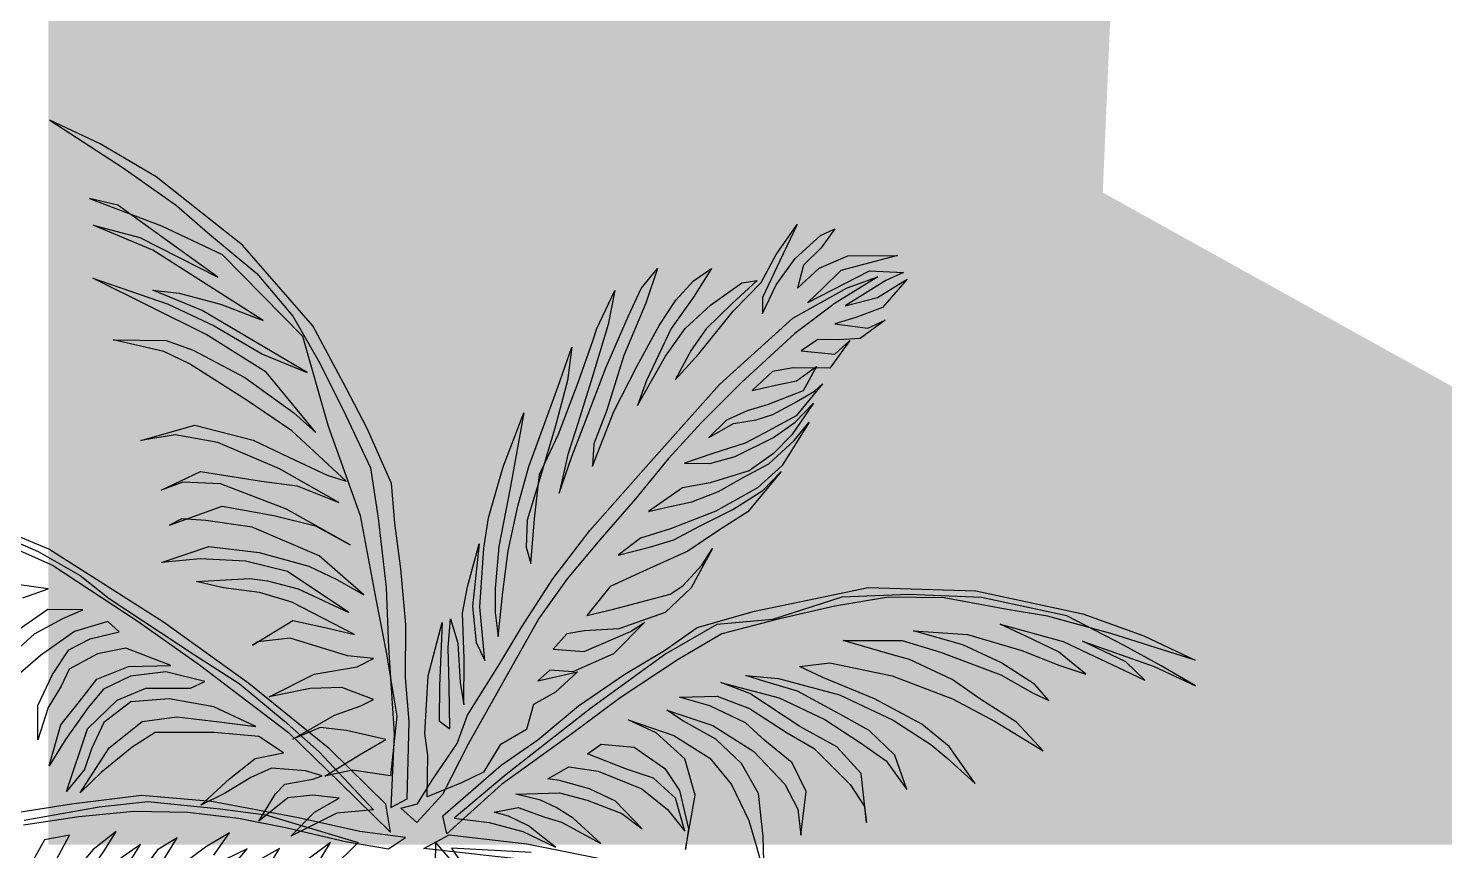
# Model space of a CAD drawing. Header units: millimetres. Extents: x 2508 to 2607, y 837 to 997.
# Drawn here: x 2538.617 to 2541.896, y 841.646 to 843.55 of the extents above; entities that cross this region are included whole.
import ezdxf

# ---------------------------------------------------------------- set-up
doc = ezdxf.new("R2010")
doc.units = ezdxf.units.MM
doc.layers.add('pergolas', color=24, linetype='Continuous')
doc.layers.add('PISO EST', color=250, linetype='Continuous', lineweight=0)

# ---------------------------------------------------------------- blocks, each defined once
blk = doc.blocks.new('A-19')
at = {"color": 1}
for points in [[(0.0015, 0.0278), (-0.0009, 0.1149), (0.0033, 0.1653), (0.003, 0.2253), (0.0087, 0.2883), (0.0156, 0.3399), (0.0192, 0.3846), (0.0468, 0.4471), (0.0704, 0.4926), (0.1082, 0.5631), (0.1877, 0.6544), (0.2856, 0.7318), (0.3487, 0.7691), (0.4059, 0.796), (0.3228, 0.7418), (0.2623, 0.6993), (0.2272, 0.6687), (0.1717, 0.6222), (0.131, 0.5739), (0.1002, 0.5207), (0.071, 0.4617), (0.0431, 0.4023), (0.0344, 0.3455), (0.0252, 0.267), (0.0228, 0.1992), (0.0162, 0.1014), (0.02, 0.0183), (0.0015, 0.0278), (0.0015, 0.0278)], [(-0.1021, 0.179), (-0.1281, 0.2227), (-0.1634, 0.277), (-0.2052, 0.3315), (-0.2743, 0.4096), (-0.3519, 0.4967), (-0.4346, 0.5717), (-0.4961, 0.6061), (-0.531, 0.6187), (-0.4825, 0.5889), (-0.4372, 0.5543), (-0.3767, 0.499), (-0.3316, 0.4536), (-0.2943, 0.4131), (-0.2566, 0.3674), (-0.2163, 0.3208), (-0.1795, 0.2769), (-0.1474, 0.2318), (-0.0676, 0.0899), (-0.0385, 0.0327), (-0.0096, 0.0011), (0.0086, 0.0172), (-0.01, 0.0224), (-0.0268, 0.0489), (-0.055, 0.0905), (-0.0668, 0.1225), (-0.1021, 0.179), (-0.1021, 0.179)], [(0.0257, 0.022), (0.0889, 0.0841), (0.1807, 0.1586), (0.2771, 0.2277), (0.4069, 0.3105), (0.5049, 0.3513), (0.6099, 0.3954), (0.6794, 0.4121), (0.7275, 0.4219), (0.7794, 0.4281), (0.7229, 0.4089), (0.6345, 0.3888), (0.5741, 0.371), (0.4729, 0.3233), (0.4026, 0.2923), (0.3058, 0.2284), (0.2364, 0.1795), (0.1359, 0.1031), (0.0776, 0.0465), (0.0202, -0.0096), (0.0257, 0.022), (0.0257, 0.022)], [(-0.039, 0.0087), (-0.1047, 0.0659), (-0.1462, 0.0947), (-0.1923, 0.1332), (-0.2446, 0.1688), (-0.2897, 0.1959), (-0.3265, 0.2216), (-0.3913, 0.2404), (-0.4424, 0.2508), (-0.5199, 0.2669), (-0.6418, 0.2632), (-0.763, 0.2372), (-0.8318, 0.2123), (-0.8899, 0.1849), (-0.7944, 0.2149), (-0.723, 0.2346), (-0.6771, 0.2422), (-0.6059, 0.2554), (-0.5428, 0.2561), (-0.4821, 0.246), (-0.4181, 0.2311), (-0.3545, 0.2148), (-0.3051, 0.1854), (-0.2396, 0.1421), (-0.1848, 0.1013), (-0.1052, 0.0442), (-0.0434, -0.0116), (-0.039, 0.0087), (-0.039, 0.0087)], [(0.0228, -0.0288), (0.0033, -0.0157), (0.0551, -0.0089), (0.1244, 0.0065), (0.2228, 0.0249), (0.3021, 0.0316), (0.3811, 0.022), (0.4649, 0.0086)], [(0.4357, -0.0015), (0.3728, 0.0078), (0.3107, 0.014), (0.2496, 0.0129), (0.1922, 0.006), (0.1373, -0.005), (0.0714, -0.0205), (0.0228, -0.0288), (0.0228, -0.0288)], [(-0.046, -0.0129), (-0.1337, -0.023), (-0.2487, -0.0461), (-0.3646, -0.076), (-0.5106, -0.1245), (-0.6036, -0.1737), (-0.7053, -0.227), (-0.7619, -0.2688), (-0.7997, -0.3006), (-0.8383, -0.3371), (-0.7871, -0.3043), (-0.715, -0.2499), (-0.6637, -0.2149), (-0.5616, -0.1668), (-0.4939, -0.1327), (-0.383, -0.0987), (-0.3015, -0.0753), (-0.1777, -0.0459), (-0.0979, -0.0373), (-0.0172, -0.0283), (-0.046, -0.0129), (-0.046, -0.0129)], [(-0.0307, -0.0454), (-0.031, -0.0219), (-0.065, -0.0616)]]:
    blk.add_lwpolyline(points, dxfattribs=at)
at = {"color": 8}
for points in [[(0.0203, 0.0539), (0.0636, 0.0603), (0.0947, 0.0535), (0.0553, 0.0779), (0.0256, 0.0951), (0.0702, 0.1054), (0.0999, 0.1087), (0.1309, 0.0953), (0.0837, 0.1225), (0.0539, 0.1332), (0.0397, 0.1405), (0.0753, 0.154), (0.1114, 0.1528), (0.1577, 0.1435), (0.1069, 0.169), (0.058, 0.1771), (0.0395, 0.1866), (0.0691, 0.1899), (0.134, 0.2097), (0.1704, 0.2054), (0.1764, 0.2018), (0.131, 0.2298), (0.0929, 0.2215), (0.061, 0.214), (0.1319, 0.2506), (0.1687, 0.2615), (0.2093, 0.2667), (0.2403, 0.2738), (0.1795, 0.2774), (0.1594, 0.2744), (0.1248, 0.2656), (0.0676, 0.2386), (0.137, 0.2853), (0.1843, 0.2969), (0.2357, 0.2996), (0.2795, 0.2955), (0.226, 0.3133), (0.1688, 0.3068), (0.1128, 0.2911), (0.0811, 0.2762), (0.0507, 0.2586), (0.1009, 0.3027), (0.1769, 0.3353), (0.2293, 0.3428), (0.2563, 0.3448), (0.2705, 0.3375), (0.2109, 0.3589), (0.1524, 0.3485), (0.1051, 0.337), (0.0659, 0.3152), (0.1382, 0.3558), (0.2128, 0.3845), (0.2551, 0.3862), (0.2797, 0.3773), (0.2353, 0.3984), (0.1663, 0.3873), (0.1258, 0.3822), (0.0788, 0.3632), (0.1458, 0.4013), (0.2156, 0.431), (0.2641, 0.4399), (0.3027, 0.4334), (0.2418, 0.4509), (0.1757, 0.4337), (0.1352, 0.4146), (0.0921, 0.3943), (0.0706, 0.3874), (0.132, 0.4442), (0.1824, 0.4788), (0.2477, 0.5203), (0.2767, 0.534), (0.334, 0.5471), (0.274, 0.5467), (0.2437, 0.5357), (0.1851, 0.5048), (0.1298, 0.4647), (0.1049, 0.4423), (0.1609, 0.5106), (0.2289, 0.5534), (0.357, 0.617), (0.2719, 0.5877), (0.22, 0.5632), (0.1653, 0.5309), (0.1148, 0.5103), (0.2334, 0.5803), (0.2892, 0.6034), (0.2595, 0.6001), (0.2127, 0.5877), (0.1644, 0.5692), (0.2894, 0.6486), (0.3566, 0.6771), (0.3041, 0.6631), (0.2156, 0.6181), (0.3288, 0.6995), (0.3608, 0.707), (0.2796, 0.6762), (0.2109, 0.6439), (0.1201, 0.5516), (0.0908, 0.4495), (0.0545, 0.3486), (0.0366, 0.252), (0.0253, 0.1939), (0.0132, 0.1215), (0.0203, 0.0539), (0.0203, 0.0539)], [(-0.0211, 0.0301), (-0.0218, 0.0771), (-0.0186, 0.1022), (-0.0223, 0.1672), (-0.0379, 0.2276), (-0.0352, 0.1557), (-0.0348, 0.1161), (-0.0467, 0.1072), (-0.0461, 0.156), (-0.0447, 0.1986), (-0.0474, 0.2317), (-0.0558, 0.204), (-0.0586, 0.1597), (-0.0627, 0.1341), (-0.0628, 0.1868), (-0.0611, 0.2381), (-0.0666, 0.2678), (-0.0798, 0.3164), (-0.0723, 0.2457), (-0.0767, 0.205), (-0.0863, 0.1843), (-0.0806, 0.2451), (-0.0851, 0.3117), (-0.0904, 0.3458), (-0.107, 0.4036), (-0.1304, 0.4646), (-0.1149, 0.3794), (-0.1021, 0.3134), (-0.0979, 0.2659), (-0.0981, 0.2389), (-0.1013, 0.2116), (-0.1067, 0.2618), (-0.1126, 0.3085), (-0.1236, 0.3592), (-0.1361, 0.4038), (-0.1541, 0.4534), (-0.1688, 0.4938), (-0.1848, 0.539), (-0.18, 0.5014), (-0.1664, 0.4498), (-0.1478, 0.3876), (-0.1344, 0.3433), (-0.133, 0.3128), (-0.1382, 0.2942), (-0.1427, 0.3448), (-0.148, 0.395), (-0.1696, 0.4407), (-0.1918, 0.4991), (-0.2085, 0.546), (-0.213, 0.5601), (-0.2333, 0.6032), (-0.226, 0.5647), (-0.2061, 0.4999), (-0.1919, 0.4539), (-0.1802, 0.4175), (-0.1703, 0.3737), (-0.1846, 0.4154), (-0.2002, 0.4553), (-0.2232, 0.5155), (-0.2488, 0.5744), (-0.2633, 0.6052), (-0.2815, 0.6278), (-0.2685, 0.5887), (-0.2437, 0.5294), (-0.2243, 0.4676), (-0.2095, 0.4295), (-0.2083, 0.4042), (-0.2321, 0.4661), (-0.2584, 0.5172), (-0.2834, 0.5634), (-0.3023, 0.5921), (-0.3223, 0.6139), (-0.3428, 0.6279), (-0.3223, 0.5956), (-0.297, 0.5602), (-0.2692, 0.5013), (-0.2589, 0.4728), (-0.2907, 0.5288), (-0.3131, 0.5602), (-0.3416, 0.5865), (-0.3772, 0.6117), (-0.3945, 0.6143), (-0.3659, 0.5879), (-0.3366, 0.5598), (-0.3197, 0.5355), (-0.3018, 0.5021), (-0.3285, 0.5314), (-0.3674, 0.5797), (-0.3989, 0.6122), (-0.416, 0.6439), (-0.4396, 0.6779), (-0.4201, 0.6366), (-0.4006, 0.5953), (-0.4006, 0.577), (-0.4159, 0.6095), (-0.4374, 0.6392), (-0.466, 0.6655), (-0.4823, 0.6728), (-0.4667, 0.6512), (-0.4467, 0.6316), (-0.4399, 0.6057), (-0.4647, 0.6285), (-0.497, 0.6423), (-0.5531, 0.6427), (-0.4891, 0.6256), (-0.4691, 0.606), (-0.4516, 0.5895), (-0.5213, 0.6254), (-0.5601, 0.6233), (-0.5398, 0.6145), (-0.4939, 0.5856), (-0.5307, 0.5952), (-0.5641, 0.616), (-0.5362, 0.584), (-0.506, 0.5724), (-0.4822, 0.5654), (-0.5197, 0.5606), (-0.5391, 0.5697), (-0.5109, 0.5486), (-0.4865, 0.5472), (-0.463, 0.5475), (-0.4442, 0.5349), (-0.4821, 0.531), (-0.4992, 0.5466), (-0.4768, 0.5152), (-0.435, 0.5156), (-0.4116, 0.5115), (-0.3886, 0.4901), (-0.415, 0.496), (-0.4389, 0.5008), (-0.4616, 0.517), (-0.4465, 0.4897), (-0.4068, 0.474), (-0.3831, 0.4669), (-0.3598, 0.4564), (-0.3398, 0.4368), (-0.3677, 0.4527), (-0.3933, 0.4567), (-0.4123, 0.4628), (-0.4368, 0.476), (-0.4591, 0.4891), (-0.4685, 0.4976), (-0.4385, 0.4612), (-0.4024, 0.4417), (-0.3809, 0.4303), (-0.3442, 0.4186), (-0.3122, 0.4079), (-0.3409, 0.4072), (-0.3695, 0.4153), (-0.4129, 0.4367), (-0.4373, 0.4543), (-0.4582, 0.4756), (-0.4337, 0.4398), (-0.4129, 0.4185), (-0.3855, 0.3991), (-0.3414, 0.3855), (-0.3098, 0.38), (-0.2713, 0.353), (-0.2942, 0.3583), (-0.3206, 0.3641), (-0.3508, 0.3757), (-0.3787, 0.3916), (-0.4075, 0.407), (-0.4361, 0.4333), (-0.4534, 0.4542), (-0.4228, 0.4052), (-0.3947, 0.3798), (-0.3478, 0.3534), (-0.2965, 0.3336), (-0.2624, 0.3228), (-0.2372, 0.3035), (-0.2726, 0.3126), (-0.3003, 0.321), (-0.3291, 0.3365), (-0.3669, 0.3552), (-0.4008, 0.3768), (-0.4216, 0.3982), (-0.384, 0.3525), (-0.3505, 0.3317), (-0.3158, 0.3083), (-0.265, 0.285), (-0.228, 0.268), (-0.2017, 0.2352), (-0.232, 0.2425), (-0.296, 0.2596), (-0.3102, 0.269), (-0.3318, 0.2922), (-0.344, 0.3112), (-0.3198, 0.2667), (-0.2904, 0.2386), (-0.2378, 0.2204), (-0.1991, 0.2182), (-0.1792, 0.2147), (-0.1635, 0.1974), (-0.1988, 0.1947), (-0.2513, 0.2172), (-0.2672, 0.228), (-0.2319, 0.192), (-0.1858, 0.1718), (-0.1597, 0.1734), (-0.1464, 0.1613), (-0.191, 0.1715), (-0.1663, 0.1487), (-0.1414, 0.1346), (-0.1334, 0.1062), (-0.1037, 0.089), (-0.0849, 0.0581), (-0.0599, 0.0462), (-0.0211, 0.0301), (-0.0211, 0.0301)], [(0.0395, 0.0156), (0.0812, 0.0116), (0.1332, -0.0144), (0.1064, 0.0128), (0.0785, 0.0287), (0.1082, 0.0319), (0.1364, 0.0291), (0.1693, 0.0027), (0.1504, 0.0335), (0.1398, 0.0447), (0.1081, 0.0502), (0.0978, 0.0539), (0.1166, 0.0596), (0.155, 0.0626), (0.1782, 0.052), (0.2083, 0.034), (0.2349, 0.0207), (0.2026, 0.0506), (0.1735, 0.0735), (0.1415, 0.0799), (0.1693, 0.0984), (0.2199, 0.1029), (0.2864, 0.1031), (0.3126, 0.0864), (0.3476, 0.0577), (0.3714, 0.0346), (0.3387, 0.0858), (0.3011, 0.1154), (0.262, 0.1206), (0.2171, 0.1155), (0.1726, 0.1096), (0.2201, 0.132), (0.2708, 0.1409), (0.3142, 0.1377), (0.3446, 0.1144), (0.3587, 0.0845), (0.3664, 0.0612), (0.3867, 0.0364), (0.3631, 0.107), (0.3295, 0.1395), (0.2972, 0.1533), (0.2467, 0.1532), (0.2303, 0.1605), (0.2745, 0.1717), (0.3144, 0.1668), (0.345, 0.1522), (0.3623, 0.1314), (0.3881, 0.0951), (0.4065, 0.0651), (0.3932, 0.1115), (0.3721, 0.1381), (0.3526, 0.1633), (0.3169, 0.1777), (0.269, 0.1787), (0.3199, 0.1985), (0.352, 0.1921), (0.3838, 0.1748), (0.3929, 0.1555), (0.4076, 0.1312), (0.4194, 0.0948), (0.4194, 0.1335), (0.4028, 0.1687), (0.3843, 0.1966), (0.3602, 0.2089), (0.3273, 0.217), (0.3402, 0.2285), (0.3778, 0.2172), (0.4163, 0.1902), (0.4475, 0.1629)], [(0.4571, 0.1836), (0.423, 0.2148), (0.3912, 0.2321), (0.3684, 0.2417), (0.408, 0.2421), (0.4512, 0.212)], [(0.4361, 0.2554), (0.4076, 0.2656), (0.4399, 0.2701)], [(0.4806, 0.3344), (0.419, 0.3076), (0.3714, 0.2808), (0.3386, 0.2546), (0.2419, 0.1907), (0.1915, 0.1583), (0.1405, 0.116), (0.101, 0.0812), (0.0395, 0.0156), (0.0395, 0.0156)], [(-0.0517, 0.006), (-0.0914, 0.0012), (-0.1295, -0.0092), (-0.1664, -0.0266), (-0.1358, -0.0025), (-0.113, 0.0083), (-0.0968, 0.0127), (-0.1241, 0.0181), (-0.1543, 0.007), (-0.1732, 0.0014), (-0.2177, -0.0228), (-0.1861, 0.006), (-0.1671, 0.0182), (-0.1495, 0.0265), (-0.1215, 0.0333), (-0.1707, 0.0348), (-0.2022, 0.0264), (-0.2413, 0.0112), (-0.2643, -0.0061), (-0.234, 0.0254), (-0.2049, 0.0391), (-0.1708, 0.0487), (-0.1577, 0.0506), (-0.1813, 0.0642), (-0.2145, 0.0593), (-0.2641, 0.0391), (-0.2929, 0.0159), (-0.3126, -0.0085), (-0.3022, 0.0287), (-0.2773, 0.0512), (-0.2466, 0.0614), (-0.2023, 0.079), (-0.2181, 0.0899), (-0.2552, 0.0864), (-0.2901, 0.0624), (-0.3064, 0.0375), (-0.3169, -0.0062), (-0.3135, -0.0293), (-0.3243, 0.0322), (-0.3125, 0.0733), (-0.2801, 0.1026), (-0.2484, 0.1175), (-0.3001, 0.0996), (-0.3408, 0.074), (-0.3654, 0.0441), (-0.385, 0.0036), (-0.3931, -0.0249), (-0.4025, -0.0573), (-0.4011, -0.0147), (-0.3961, 0.0339), (-0.3766, 0.0678), (-0.3477, 0.0954), (-0.3111, 0.1159), (-0.2921, 0.1281), (-0.3443, 0.111), (-0.3906, 0.0816), (-0.4258, 0.0446), (-0.4404, 0.0162), (-0.4437, -0.0133), (-0.45, 0.0364), (-0.434, 0.0687), (-0.4029, 0.0941), (-0.3812, 0.114), (-0.3407, 0.1331), (-0.3065, 0.1428), (-0.3492, 0.1442), (-0.3856, 0.1302), (-0.4284, 0.1025), (-0.4588, 0.0849), (-0.4998, 0.0441), (-0.516, 0.0192), (-0.5182, 0.001), (-0.5121, 0.0566), (-0.4845, 0.0868), (-0.4426, 0.1098), (-0.3861, 0.1472), (-0.3532, 0.1595), (-0.4192, 0.1423), (-0.4711, 0.1178), (-0.5113, 0.0914), (-0.5405, 0.0711), (-0.5639, 0.0386), (-0.55, 0.0775), (-0.521, 0.1051), (-0.488, 0.1239), (-0.44, 0.1498), (-0.4032, 0.1607), (-0.3817, 0.1676), (-0.4187, 0.1641), (-0.4875, 0.1456), (-0.5482, 0.117), (-0.591, 0.0893), (-0.6088, 0.0744), (-0.6412, 0.0452), (-0.6115, 0.0871), (-0.5805, 0.1125), (-0.5272, 0.1409), (-0.4688, 0.1652), (-0.4424, 0.1777), (-0.4766, 0.1819), (-0.547, 0.167), (-0.6155, 0.1412), (-0.6635, 0.1153), (-0.7178, 0.0822), (-0.6879, 0.1146), (-0.6473, 0.1402), (-0.615, 0.1629), (-0.5666, 0.1857), (-0.5447, 0.1918), (-0.4917, 0.2071), (-0.5583, 0.2069), (-0.6017, 0.1939), (-0.6701, 0.1681), (-0.7067, 0.1476), (-0.7243, 0.1393), (-0.7082, 0.1577), (-0.6702, 0.182), (-0.6271, 0.2023), (-0.5711, 0.218), (-0.6325, 0.2138), (-0.6939, 0.1956), (-0.7356, 0.1792), (-0.7663, 0.169), (-0.7352, 0.1944), (-0.6983, 0.2118), (-0.6692, 0.2255), (-0.7406, 0.2058), (-0.8101, 0.173), (-0.833, 0.1623), (-0.8116, 0.1831), (-0.7624, 0.2063), (-0.8435, 0.1777), (-0.8901, 0.1557), (-0.8513, 0.1783), (-0.8095, 0.2013), (-0.7447, 0.2351), (-0.6481, 0.2559), (-0.5658, 0.2592), (-0.4902, 0.2562), (-0.4116, 0.2309), (-0.3486, 0.2251), (-0.2911, 0.192), (-0.2059, 0.13), (-0.1106, 0.0556), (-0.0517, 0.006), (-0.0517, 0.006)], [(0.0571, -0.0214), (0.0868, -0.051)], [(0.1044, -0.0481), (0.0881, -0.0216), (0.1152, -0.0415)], [(0.1561, -0.0448), (0.1459, -0.0283), (0.1721, -0.0429)], [(0.2134, -0.0655), (0.1826, -0.0285), (0.2073, -0.0407)], [(0.2204, -0.036), (0.2024, -0.0105), (0.2296, -0.0269), (0.2651, -0.053)], [(0.2843, -0.0526), (0.2618, -0.0161), (0.284, -0.0299), (0.3039, -0.0565)], [(0.3144, -0.042), (0.3031, -0.0238), (0.3329, -0.0443)], [(0.3676, -0.0652), (0.3434, -0.0298), (0.3307, -0.0091), (0.3569, -0.0295), (0.3867, -0.0648)], [(0.4449, -0.1443), (0.4283, -0.0951), (0.4196, -0.0754), (0.3981, -0.0406), (0.3834, -0.0131), (0.4118, -0.0184), (0.4342, -0.0584)], [(0.4348, 0.0037), (0.35, 0.0188), (0.2949, 0.0248), (0.2131, 0.0166), (0.1613, 0.0098), (0.0571, -0.0214), (0.0571, -0.0214)], [(-0.0485, -0.028), (-0.072, -0.0627)], [(-0.1387, -0.0329), (-0.0485, -0.028), (-0.0485, -0.028)]]:
    blk.add_lwpolyline(points, dxfattribs=at)

msp = doc.modelspace()

# ---------------------------------------------------------------- hatches: boundary and pattern name
at = {"layer": 'PISO EST', "lineweight": 0}
h = msp.add_hatch(dxfattribs=at)
h.set_pattern_fill('AR-CONC', color=256, scale=0.002, style=0)
h.set_pattern_definition([(50, (-142.9073, -102.22134), (0.364369338, -0.03187817), [0.0381, -0.4191]), (355, (-142.9073, -102.22134), (-0.07048565, 0.382113286), [0.03048, -0.33528]), (100.451, (-142.87695, -102.224), (0.293885003, 0.350233376), [0.03238, -0.35618]), (46.1842, (-142.9073, -102.11974), (0.54215808, -0.084084656), [0.05715, -0.62865]), (96.6356, (-142.86213, -102.12675), (0.47480847, 0.49485111), [0.04857, -0.53427]), (351.184, (-142.9073, -102.11974), (0.47480921, 0.49485024), [0.04572, -0.50292]), (21, (-142.8565, -102.14514), (0.30322976, -0.204531037), [0.0381, -0.4191]), (326, (-142.8565, -102.14514), (0.123604057, 0.36837593), [0.03048, -0.33528]), (71.4514, (-142.83124, -102.1622), (0.42683298, 0.163845715), [0.03238, -0.35618]), (37.5, (-142.90731, -102.22134), (0.0061772065, 0.169110078), [0, -0.331216, 0, -0.34036, 0, -0.33655]), (7.5, (-142.90731, -102.22134), (0.133639325, 0.20036115), [0, -0.194056, 0, -0.323596, 0, -0.12827]), (327.5, (-143.0206, -102.22134), (0.2711811903, -0.011457488), [0, -0.127, 0, -0.39624, 0, -0.52578]), (317.5, (-143.0714, -102.22134), (0.296258363, 0.050852982), [0, -0.1651, 0, -0.263144, 0, -0.37338])])
h.paths.add_polyline_path([(2538.6638, 845.7106), (2540.4879, 847.0337), (2542.1183, 845.7106), (2542.1183, 841.66), (2538.6638, 841.66)])
h.paths.add_polyline_path([(2541.307, 847.9168), (2544.6887, 847.3225), (2544.6887, 843.1695), (2542.9168, 842.1637), (2541.1047, 843.1695)])
h.paths.add_polyline_path([(2541.869, 849.7666), (2546.6278, 849.1412), (2546.6278, 847.1779), (2542.3872, 847.1779), (2541.307, 847.9168)])

# ---------------------------------------------------------------- linework, layer by layer
at = {"layer": 'PISO EST', "color": 251}
for centre, radius, start, end in [((2536.7823, 850.4281), 10.8536, 277.55608, 357.3085), ((2536.763, 850.437), 10.7533, 277.731, 357.23092)]:
    msp.add_arc(centre, radius, start, end, dxfattribs=at)

# ---------------------------------------------------------------- block references
at = {"layer": 'pergolas', "xscale": -2.046488804899269, "yscale": 2.046488804899269, "zscale": 2.046488804899269}
msp.add_blockref('A-19', (2539.4974, 841.7086), dxfattribs=at)

doc.saveas('drawing.dxf')
